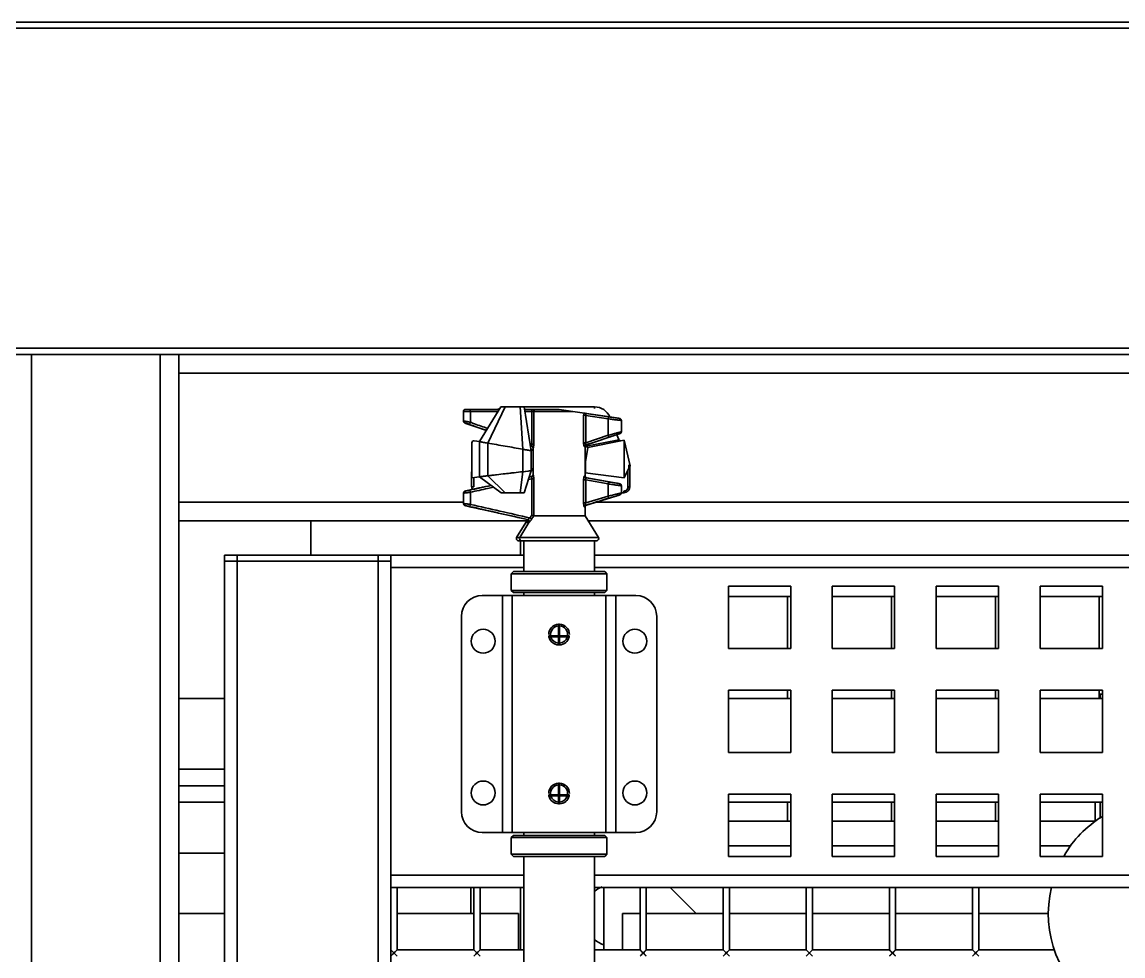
# Model space of a CAD drawing. Header units: millimetres. Extents: x 32496 to 166256, y 3504 to 23939.
# Drawn here: x 147394 to 147924, y 14465 to 14914 of the extents above; entities that cross this region are included whole.
import ezdxf

# ---------------------------------------------------------------- set-up
doc = ezdxf.new("R2010")
doc.units = ezdxf.units.MM
doc.layers.get('0').update_dxf_attribs({"lineweight": 35})

# ---------------------------------------------------------------- blocks, each defined once
blk = doc.blocks.new('8-1250')
at = {"linetype": 'Continuous'}
for p, q in [((4052.87, -31995.29), (-7907.13, -31995.29)), ((4052.87, -31992.29), (-7783.13, -31992.29)), ((4052.87, -32149.29), (-7907.13, -32149.29)), ((4052.87, -32152.29), (-7907.13, -32152.29)), ((-1197.63, -32152.29), (-1197.63, -34671.29)), ((-1135.63, -32152.29), (-1135.63, -34671.29)), ((-1126.63, -32232.29), (-1126.63, -32152.29)), ((-204.13, -32161.29), (-1126.63, -32161.29)), ((-989.63, -32184.28), (-989.63, -32179.69)), ((-989.63, -32179.69), (-972.93, -32179.69)), ((-988.63, -32178.69), (-972.31, -32178.69)), ((-986.33, -32179.69), (-986.33, -32184.9)), ((-981.93, -32194.22), (-971.58, -32177.52)), ((-977.96, -32194.92), (-969.56, -32177.49)), ((-971.58, -32177.52), (-971.56, -32177.49)), ((-971.56, -32177.49), (-960.37, -32177.49)), ((-961.06, -32197.88), (-962.37, -32177.49)), ((-926.53, -32177.49), (-960.37, -32177.49)), ((-957.06, -32198.58), (-960.37, -32177.49)), ((-957.06, -32198.58), (-960.37, -32177.49)), ((-960.18, -32178.69), (-943.7, -32178.69)), ((-960.03, -32179.69), (-936.94, -32179.69)), ((-956.8, -32179.69), (-956.8, -32195.38)), ((-955.81, -32195.38), (-955.81, -32179.69)), ((-943.55, -32178.7), (-914.86, -32182.99)), ((-931.81, -32181.42), (-931.81, -32194.77)), ((-931.13, -32180.56), (-931.39, -32180.56)), ((-930.81, -32194.77), (-930.81, -32181.66)), ((-919.96, -32183.27), (-930.81, -32181.66)), ((-930.61, -32180.67), (-919.76, -32182.28)), ((-926.53, -32177.49), (-926.53, -32178.22)), ((-988.43, -32185.44), (-988.41, -32185.45)), ((-988.41, -32185.45), (-983.66, -32187.15)), ((-983.66, -32187.15), (-978.63, -32188.89)), ((-919.96, -32183.27), (-919.96, -32191.16)), ((-919.63, -32183.31), (-919.96, -32183.27)), ((-913.63, -32189.43), (-913.63, -32184.04)), ((-930.81, -32194.77), (-919.96, -32191.16)), ((-914.73, -32190.54), (-930.45, -32195.8)), ((-919.96, -32191.16), (-919.63, -32191.06)), ((-915.76, -32190.89), (-914.83, -32193.24)), ((-914.72, -32190.54), (-914.73, -32190.54)), ((-985.63, -32211.58), (-985.63, -32194.77)), ((-984.46, -32193.78), (-981.93, -32194.22)), ((-981.93, -32194.22), (-981.93, -32211.14)), ((-977.96, -32210.67), (-977.96, -32194.92)), ((-961.06, -32197.88), (-961.06, -32208.67)), ((-957.61, -32195.1), (-956.8, -32195.38)), ((-956.76, -32196.46), (-957.43, -32196.22)), ((-957.43, -32196.24), (-956.8, -32196.46)), ((-957.18, -32197.82), (-956.13, -32198)), ((-955.81, -32195.38), (-956.8, -32195.38)), ((-956.76, -32196.46), (-956.8, -32196.46)), ((-956.13, -32197.4), (-956.13, -32210.08)), ((-956.13, -32197.4), (-956.09, -32197.4)), ((-930.81, -32194.77), (-931.81, -32194.77)), ((-931.34, -32196.75), (-931.13, -32196.75)), ((-931.13, -32196.75), (-931.13, -32210.69)), ((-929.77, -32197.03), (-930.95, -32203.96)), ((-930.45, -32195.8), (-930.67, -32195.8)), ((-930.64, -32196.45), (-915.69, -32193.49)), ((-912.34, -32193.58), (-929.79, -32197.03)), ((-912.34, -32211.58), (-912.34, -32193.58)), ((-912.34, -32193.58), (-909.43, -32205.88)), ((-957.06, -32208.2), (-957.06, -32198.58)), ((-957.03, -32198.59), (-957.06, -32198.58)), ((-985.63, -32208.63), (-985.71, -32208.86)), ((-985.71, -32215.79), (-985.71, -32208.86)), ((-962.37, -32218.79), (-961.06, -32208.67)), ((-961.06, -32208.67), (-957.06, -32208.2)), ((-960.37, -32218.79), (-957.06, -32208.2)), ((-960.37, -32218.79), (-957.06, -32208.2)), ((-957.19, -32208.22), (-957.01, -32208.19)), ((-957.01, -32208.19), (-956.13, -32208.09)), ((-930.95, -32203.95), (-930.97, -32209.2)), ((-910.03, -32207.06), (-912.34, -32211.58)), ((-910.51, -32207.99), (-910.51, -32216.01)), ((-909.99, -32205.36), (-910.03, -32207.06)), ((-910.03, -32207.06), (-909.75, -32206.5)), ((-909.58, -32206.38), (-909.99, -32205.36)), ((-909.75, -32206.5), (-909.43, -32205.88)), ((-909.51, -32206.75), (-909.51, -32215.79)), ((-981.93, -32211.14), (-985.63, -32211.58)), ((-984.71, -32216), (-984.71, -32211.47)), ((-971.56, -32218.79), (-981.93, -32211.14)), ((-969.56, -32218.79), (-977.96, -32210.67)), ((-956.8, -32212.07), (-958.38, -32212.41)), ((-958.03, -32211.3), (-956.92, -32211.06)), ((-958.03, -32211.31), (-956.88, -32211.06)), ((-956.92, -32211.06), (-956.88, -32211.06)), ((-956.8, -32212.07), (-956.8, -32229.61)), ((-956.8, -32212.07), (-955.81, -32212.07)), ((-956.09, -32210.08), (-956.13, -32210.08)), ((-955.81, -32229.89), (-955.81, -32212.07)), ((-931.81, -32212.65), (-931.81, -32223.74)), ((-931.81, -32212.65), (-930.81, -32212.65)), ((-931.13, -32210.69), (-931.34, -32210.69)), ((-931.13, -32209.18), (-912.34, -32211.58)), ((-930.81, -32223.74), (-930.81, -32212.65)), ((-919.96, -32214.57), (-930.81, -32212.65)), ((-930.53, -32211.67), (-930.3, -32211.67)), ((-930.53, -32211.67), (-919.73, -32213.59)), ((-914.87, -32214.42), (-930.3, -32211.67)), ((-914.87, -32214.42), (-914.84, -32214.42)), ((-989.63, -32224.02), (-989.63, -32218.98)), ((-988.31, -32217.87), (-988.41, -32217.89)), ((-985.8, -32217.3), (-988.31, -32217.87)), ((-988.29, -32217.87), (-988.31, -32217.87)), ((-983.54, -32216.81), (-988.29, -32217.87)), ((-986.33, -32218.6), (-986.33, -32224.41)), ((-983.54, -32216.81), (-985.8, -32217.3)), ((-983.54, -32216.81), (-976.35, -32215.26)), ((-971.56, -32218.79), (-960.37, -32218.79)), ((-919.96, -32214.57), (-919.96, -32220.44)), ((-919.63, -32214.62), (-919.96, -32214.57)), ((-913.63, -32215.49), (-913.63, -32215.49)), ((-913.63, -32218.87), (-913.63, -32215.49)), ((-913.63, -32218.79), (-912.4, -32218.79)), ((-989.63, -32223.29), (-1126.63, -32223.29)), ((-930.81, -32223.74), (-931.81, -32223.74)), ((-930.81, -32223.74), (-919.96, -32220.44)), ((-930.42, -32224.75), (-930.65, -32224.75)), ((-914.75, -32219.98), (-930.42, -32224.75)), ((-204.13, -32223.29), (-925.63, -32223.29)), ((-919.96, -32220.44), (-919.63, -32220.36)), ((-914.75, -32219.98), (-914.75, -32219.98)), ((-988.31, -32225.13), (-988.3, -32225.14)), ((-988.31, -32225.13), (-985.92, -32225.69)), ((-988.3, -32225.14), (-983.55, -32226.22)), ((-985.92, -32225.69), (-983.54, -32226.22)), ((-983.55, -32226.22), (-958.78, -32231.69)), ((-931.13, -32229.89), (-955.81, -32229.89)), ((-931.34, -32225.7), (-931.13, -32225.7)), ((-931.13, -32225.7), (-931.13, -32229.89)), ((-924.71, -32240.37), (-931.13, -32229.89)), ((-1126.63, -32232.29), (-1126.63, -34591.29)), ((-958.08, -32232.29), (-1126.63, -32232.29)), ((-1063.13, -32232.29), (-1063.13, -32248.79)), ((-959.65, -32233.19), (-964.05, -32240.37)), ((-962.55, -32240.37), (-958.15, -32233.19)), ((-958.15, -32233.19), (-959.65, -32233.19)), ((-958.75, -32231.69), (-958.78, -32231.69)), ((-958.15, -32233.19), (-958.11, -32233.19)), ((-204.13, -32232.29), (-929.66, -32232.29)), ((-964.05, -32240.37), (-962.55, -32240.37)), ((-924.71, -32240.37), (-962.55, -32240.37)), ((-961.69, -32241.89), (-963.19, -32241.89)), ((-962.13, -32241.89), (-962.13, -32248.79)), ((-925.56, -32241.89), (-961.69, -32241.89)), ((-960.63, -32241.89), (-960.63, -32256.79)), ((-926.63, -32241.89), (-926.63, -32256.79)), ((-1104.63, -32248.79), (-1104.63, -32251.79)), ((-1104.63, -32248.79), (-1024.63, -32248.79)), ((-1098.63, -32251.79), (-1098.63, -32248.79)), ((-1030.63, -32248.79), (-1030.63, -32251.79)), ((-1024.63, -32408.79), (-1024.63, -32248.79)), ((-960.63, -32248.79), (-1024.63, -32248.79)), ((-300.63, -32248.79), (-926.63, -32248.79)), ((-1104.63, -32251.79), (-1104.63, -34571.79)), ((-1104.63, -32251.79), (-1024.63, -32251.79)), ((-1104.63, -32251.79), (-1024.63, -32251.79)), ((-1098.63, -34571.79), (-1098.63, -32251.79)), ((-1030.63, -32251.79), (-1030.63, -34571.79)), ((-1024.63, -32254.79), (-960.63, -32254.79)), ((-966.63, -32257.79), (-965.63, -32256.79)), ((-965.63, -32256.79), (-921.63, -32256.79)), ((-926.63, -32254.79), (-300.63, -32254.79)), ((-920.63, -32257.79), (-921.63, -32256.79)), ((-966.63, -32265.79), (-966.63, -32257.79)), ((-966.63, -32257.79), (-920.63, -32257.79)), ((-920.63, -32265.79), (-920.63, -32257.79)), ((-920.63, -32265.79), (-966.63, -32265.79)), ((-966.63, -32265.79), (-965.63, -32266.79)), ((-921.63, -32266.79), (-965.63, -32266.79)), ((-960.63, -32266.79), (-960.63, -32268.29)), ((-926.63, -32266.79), (-926.63, -32268.29)), ((-920.63, -32265.79), (-921.63, -32266.79)), ((-862.13, -32293.79), (-862.13, -32263.79)), ((-862.13, -32263.79), (-832.13, -32263.79)), ((-832.13, -32263.79), (-832.13, -32293.79)), ((-812.13, -32293.79), (-812.13, -32263.79)), ((-812.13, -32263.79), (-782.13, -32263.79)), ((-782.13, -32263.79), (-782.13, -32293.79)), ((-762.13, -32293.79), (-762.13, -32263.79)), ((-762.13, -32263.79), (-732.13, -32263.79)), ((-732.13, -32263.79), (-732.13, -32293.79)), ((-712.13, -32293.79), (-712.13, -32263.79)), ((-712.13, -32263.79), (-682.13, -32263.79)), ((-682.13, -32263.79), (-682.13, -32293.79)), ((-980.63, -32268.29), (-906.63, -32268.29)), ((-970.93, -32268.29), (-970.93, -32382.29)), ((-966.13, -32268.29), (-966.13, -32382.29)), ((-921.13, -32382.29), (-921.13, -32268.29)), ((-916.33, -32382.29), (-916.33, -32268.29)), ((-832.13, -32268.79), (-862.13, -32268.79)), ((-833.63, -32268.79), (-833.63, -32293.79)), ((-782.13, -32268.79), (-812.13, -32268.79)), ((-783.63, -32268.79), (-783.63, -32293.79)), ((-732.13, -32268.79), (-762.13, -32268.79)), ((-733.63, -32268.79), (-733.63, -32293.79)), ((-682.13, -32268.79), (-712.13, -32268.79)), ((-683.63, -32268.79), (-683.63, -32293.79)), ((-990.63, -32278.29), (-990.63, -32372.29)), ((-943.88, -32287.71), (-943.88, -32282.05)), ((-943.63, -32292.04), (-943.63, -32282.04)), ((-943.63, -32292.04), (-943.63, -32282.04)), ((-943.38, -32282.05), (-943.38, -32287.71)), ((-896.63, -32278.29), (-896.63, -32372.29)), ((-948.54, -32287.96), (-948.54, -32287.71)), ((-948.54, -32287.71), (-943.88, -32287.71)), ((-948.49, -32288.21), (-943.88, -32288.21)), ((-943.88, -32292.03), (-943.88, -32288.21)), ((-943.38, -32287.71), (-938.71, -32287.71)), ((-943.38, -32288.21), (-943.38, -32292.03)), ((-943.38, -32288.21), (-938.77, -32288.21)), ((-938.71, -32287.71), (-938.71, -32287.96)), ((-832.13, -32293.79), (-862.13, -32293.79)), ((-782.13, -32293.79), (-812.13, -32293.79)), ((-732.13, -32293.79), (-762.13, -32293.79)), ((-682.13, -32293.79), (-712.13, -32293.79)), ((-862.13, -32343.79), (-862.13, -32313.79)), ((-862.13, -32313.79), (-832.13, -32313.79)), ((-833.63, -32313.79), (-833.63, -32317.79)), ((-832.13, -32313.79), (-832.13, -32343.79)), ((-812.13, -32343.79), (-812.13, -32313.79)), ((-812.13, -32313.79), (-782.13, -32313.79)), ((-783.63, -32313.79), (-783.63, -32317.79)), ((-782.13, -32313.79), (-782.13, -32343.79)), ((-762.13, -32343.79), (-762.13, -32313.79)), ((-762.13, -32313.79), (-732.13, -32313.79)), ((-733.63, -32313.79), (-733.63, -32317.79)), ((-732.13, -32313.79), (-732.13, -32343.79)), ((-712.13, -32343.79), (-712.13, -32313.79)), ((-712.13, -32313.79), (-682.13, -32313.79)), ((-683.63, -32313.79), (-683.63, -32317.79)), ((-682.13, -32313.79), (-682.13, -32343.79)), ((-1126.63, -32317.79), (-1104.63, -32317.79)), ((-862.13, -32317.79), (-832.13, -32317.79)), ((-812.13, -32317.79), (-782.13, -32317.79)), ((-762.13, -32317.79), (-732.13, -32317.79)), ((-712.13, -32317.79), (-682.13, -32317.79)), ((-683.13, -32315.79), (-683.13, -32317.79)), ((-683.13, -32315.79), (-682.13, -32315.79)), ((-832.13, -32343.79), (-862.13, -32343.79)), ((-782.13, -32343.79), (-812.13, -32343.79)), ((-732.13, -32343.79), (-762.13, -32343.79)), ((-682.13, -32343.79), (-712.13, -32343.79)), ((-1126.63, -32351.79), (-1104.63, -32351.79)), ((-1126.63, -32359.79), (-1104.63, -32359.79)), ((-943.88, -32364.21), (-943.88, -32358.55)), ((-943.63, -32368.54), (-943.63, -32358.54)), ((-943.63, -32368.54), (-943.63, -32358.54)), ((-943.38, -32358.55), (-943.38, -32364.21)), ((-1126.63, -32367.79), (-1104.63, -32367.79)), ((-948.54, -32364.46), (-948.54, -32364.21)), ((-948.54, -32364.21), (-943.88, -32364.21)), ((-948.49, -32364.71), (-943.88, -32364.71)), ((-943.88, -32368.53), (-943.88, -32364.71)), ((-943.38, -32364.21), (-938.71, -32364.21)), ((-943.38, -32364.71), (-943.38, -32368.53)), ((-943.38, -32364.71), (-938.77, -32364.71)), ((-938.71, -32364.21), (-938.71, -32364.46)), ((-862.13, -32393.79), (-862.13, -32363.79)), ((-862.13, -32363.79), (-832.13, -32363.79)), ((-862.13, -32367.79), (-832.13, -32367.79)), ((-833.63, -32367.79), (-833.63, -32376.79)), ((-832.13, -32363.79), (-832.13, -32393.79)), ((-812.13, -32393.79), (-812.13, -32363.79)), ((-812.13, -32363.79), (-782.13, -32363.79)), ((-812.13, -32367.79), (-782.13, -32367.79)), ((-783.63, -32367.79), (-783.63, -32376.79)), ((-782.13, -32363.79), (-782.13, -32393.79)), ((-762.13, -32393.79), (-762.13, -32363.79)), ((-762.13, -32363.79), (-732.13, -32363.79)), ((-762.13, -32367.79), (-732.13, -32367.79)), ((-733.63, -32367.79), (-733.63, -32376.79)), ((-732.13, -32363.79), (-732.13, -32393.79)), ((-712.13, -32393.79), (-712.13, -32363.79)), ((-712.13, -32363.79), (-682.13, -32363.79)), ((-712.13, -32367.79), (-682.13, -32367.79)), ((-685.63, -32367.79), (-685.63, -32376.96)), ((-683.13, -32375.61), (-683.13, -32367.79)), ((-682.13, -32363.79), (-682.13, -32393.79)), ((-862.13, -32376.79), (-832.13, -32376.79)), ((-812.13, -32376.79), (-782.13, -32376.79)), ((-762.13, -32376.79), (-732.13, -32376.79)), ((-712.13, -32376.79), (-685.44, -32376.79)), ((-906.63, -32382.29), (-980.63, -32382.29)), ((-966.63, -32384.79), (-965.63, -32383.79)), ((-965.63, -32383.79), (-921.63, -32383.79)), ((-960.63, -32382.29), (-960.63, -32383.79)), ((-926.63, -32382.29), (-926.63, -32383.79)), ((-920.63, -32384.79), (-921.63, -32383.79)), ((-966.63, -32392.79), (-966.63, -32384.79)), ((-966.63, -32384.79), (-920.63, -32384.79)), ((-920.63, -32392.79), (-920.63, -32384.79)), ((-862.13, -32388.79), (-832.13, -32388.79)), ((-812.13, -32388.79), (-782.13, -32388.79)), ((-762.13, -32388.79), (-732.13, -32388.79)), ((-712.13, -32388.79), (-697.49, -32388.79)), ((-1126.63, -32392.29), (-1104.63, -32392.29)), ((-920.63, -32392.79), (-966.63, -32392.79)), ((-966.63, -32392.79), (-965.63, -32393.79)), ((-921.63, -32393.79), (-965.63, -32393.79)), ((-960.63, -32393.79), (-960.63, -33324.79)), ((-926.63, -32393.79), (-926.63, -33324.79)), ((-920.63, -32392.79), (-921.63, -32393.79)), ((-832.13, -32393.79), (-862.13, -32393.79)), ((-782.13, -32393.79), (-812.13, -32393.79)), ((-732.13, -32393.79), (-762.13, -32393.79)), ((-682.13, -32393.79), (-712.13, -32393.79)), ((-960.63, -32402.79), (-1024.63, -32402.79)), ((-300.63, -32402.79), (-926.63, -32402.79)), ((-1024.63, -33311.79), (-1024.63, -32408.79)), ((-1024.63, -32408.79), (-960.63, -32408.79)), ((-1021.63, -32408.79), (-1021.63, -32438.79)), ((-986.13, -32408.79), (-986.13, -32421.29)), ((-984.63, -32408.79), (-984.63, -32438.79)), ((-981.63, -32408.79), (-981.63, -32438.79)), ((-962.13, -32408.79), (-962.13, -32438.79)), ((-926.63, -32408.79), (-300.63, -32408.79)), ((-922.13, -32408.79), (-922.13, -32438.79)), ((-904.63, -32408.79), (-904.63, -32438.79)), ((-901.63, -32408.79), (-901.63, -32438.79)), ((-890.15, -32408.76), (-877.63, -32421.29)), ((-864.63, -32408.79), (-864.63, -32438.79)), ((-861.63, -32408.79), (-861.63, -32438.79)), ((-824.63, -32408.79), (-824.63, -32438.79)), ((-821.63, -32408.79), (-821.63, -32438.79)), ((-784.63, -32408.79), (-784.63, -32438.79)), ((-781.63, -32408.79), (-781.63, -32438.79)), ((-744.63, -32408.79), (-744.63, -32438.79)), ((-741.63, -32408.79), (-741.63, -32438.79)), ((-1104.63, -32421.29), (-1126.63, -32421.29)), ((-984.63, -32421.29), (-1021.63, -32421.29)), ((-963.13, -32421.29), (-981.63, -32421.29)), ((-963.13, -32438.79), (-963.13, -32421.29)), ((-913.13, -32421.29), (-913.13, -32438.79)), ((-904.63, -32421.29), (-913.13, -32421.29)), ((-864.63, -32421.29), (-901.63, -32421.29)), ((-824.63, -32421.29), (-861.63, -32421.29)), ((-784.63, -32421.29), (-821.63, -32421.29)), ((-744.63, -32421.29), (-781.63, -32421.29)), ((-708.13, -32421.29), (-741.63, -32421.29)), ((-1024.63, -32441.79), (-1021.63, -32438.79)), ((-1024.63, -32438.79), (-1023.13, -32440.29)), ((-1021.63, -32441.79), (-1023.13, -32440.29)), ((-1021.63, -32438.79), (-984.63, -32438.79)), ((-984.63, -32441.79), (-981.63, -32438.79)), ((-984.63, -32438.79), (-983.13, -32440.29)), ((-981.63, -32441.79), (-983.13, -32440.29)), ((-981.63, -32438.79), (-960.63, -32438.79)), ((-926.63, -32438.79), (-904.63, -32438.79)), ((-904.63, -32441.79), (-901.63, -32438.79)), ((-904.63, -32438.79), (-903.13, -32440.29)), ((-901.63, -32441.79), (-903.13, -32440.29)), ((-901.63, -32438.79), (-864.63, -32438.79)), ((-864.63, -32441.79), (-861.63, -32438.79)), ((-864.63, -32438.79), (-861.63, -32441.79)), ((-861.63, -32438.79), (-824.63, -32438.79)), ((-824.63, -32441.79), (-821.63, -32438.79)), ((-824.63, -32438.79), (-821.63, -32441.79)), ((-821.63, -32438.79), (-784.63, -32438.79)), ((-784.63, -32441.79), (-781.63, -32438.79)), ((-784.63, -32438.79), (-781.63, -32441.79)), ((-781.63, -32438.79), (-744.63, -32438.79)), ((-744.63, -32441.79), (-741.63, -32438.79)), ((-744.63, -32438.79), (-741.63, -32441.79)), ((-741.63, -32438.79), (-705.22, -32438.79))]:
    blk.add_line(p, q, dxfattribs=at)
for points in [[(-989.63, -32184.28), (-989.62, -32184.36), (-989.58, -32184.6), (-989.48, -32184.81), (-989.33, -32184.99), (-989.18, -32185.12), (-989.06, -32185.19), (-988.96, -32185.24), (-988.85, -32185.28), (-988.71, -32185.34), (-988.53, -32185.41), (-988.43, -32185.44)], [(-988.43, -32185.44), (-985.69, -32186.43), (-983.66, -32187.15)], [(-913.63, -32184.04), (-913.63, -32183.99), (-913.67, -32183.76), (-913.75, -32183.56), (-913.88, -32183.38), (-914.03, -32183.24), (-914.18, -32183.15), (-914.31, -32183.1), (-914.39, -32183.07), (-914.45, -32183.06), (-914.49, -32183.05), (-914.54, -32183.04), (-914.6, -32183.03), (-914.66, -32183.02), (-914.73, -32183.01), (-914.81, -32183), (-914.86, -32182.99)], [(-914.72, -32190.54), (-914.65, -32190.52), (-914.54, -32190.48), (-914.44, -32190.44), (-914.35, -32190.41), (-914.28, -32190.38), (-914.19, -32190.33), (-914.07, -32190.26), (-913.9, -32190.12), (-913.74, -32189.88), (-913.64, -32189.58), (-913.63, -32189.43)], [(-961.06, -32208.67), (-960.01, -32208.55), (-959.05, -32208.43)], [(-958.21, -32208.34), (-957.59, -32208.26), (-957.19, -32208.22)], [(-913.63, -32215.49), (-913.63, -32215.41), (-913.68, -32215.16), (-913.79, -32214.94), (-913.94, -32214.76), (-914.1, -32214.64), (-914.25, -32214.56), (-914.35, -32214.52), (-914.42, -32214.5), (-914.47, -32214.49), (-914.53, -32214.48), (-914.59, -32214.47), (-914.66, -32214.45), (-914.75, -32214.44), (-914.84, -32214.42)], [(-988.41, -32217.89), (-988.58, -32217.93), (-988.71, -32217.97), (-988.81, -32217.99), (-988.9, -32218.02), (-989, -32218.05), (-989.14, -32218.12), (-989.28, -32218.22), (-989.4, -32218.35), (-989.51, -32218.52), (-989.59, -32218.72), (-989.63, -32218.94), (-989.63, -32218.98)], [(-914.75, -32219.98), (-914.65, -32219.95), (-914.53, -32219.91), (-914.43, -32219.88), (-914.35, -32219.85), (-914.27, -32219.81), (-914.17, -32219.77), (-914.03, -32219.68), (-913.86, -32219.52), (-913.72, -32219.28), (-913.64, -32219), (-913.63, -32218.87)], [(-989.63, -32224.02), (-989.63, -32224.06), (-989.59, -32224.28), (-989.51, -32224.48), (-989.41, -32224.64), (-989.28, -32224.78), (-989.14, -32224.88), (-989.01, -32224.94), (-988.9, -32224.98), (-988.82, -32225.01), (-988.72, -32225.03), (-988.58, -32225.07), (-988.41, -32225.11), (-988.31, -32225.13)], [(-1024.51, -32438.9), (-1024.2, -32439.22), (-1023.71, -32439.71), (-1022.54, -32440.88)], [(-1023.13, -32440.29), (-1023.72, -32440.88), (-1024.19, -32441.35), (-1024.51, -32441.67)], [(-1023.13, -32440.29), (-1022.54, -32439.7), (-1022.07, -32439.23), (-1021.74, -32438.9)], [(-1021.74, -32441.67), (-1022.07, -32441.35), (-1022.54, -32440.88)], [(-984.51, -32438.9), (-984.2, -32439.22), (-983.71, -32439.71), (-982.54, -32440.88)], [(-983.13, -32440.29), (-983.72, -32440.88), (-984.19, -32441.35), (-984.51, -32441.67)], [(-983.13, -32440.29), (-982.54, -32439.7), (-982.07, -32439.23), (-981.74, -32438.9)], [(-981.74, -32441.67), (-982.07, -32441.35), (-982.54, -32440.88)], [(-904.51, -32438.9), (-904.2, -32439.22), (-903.71, -32439.71), (-902.54, -32440.88)], [(-903.13, -32440.29), (-903.72, -32440.88), (-904.19, -32441.35), (-904.51, -32441.67)], [(-903.13, -32440.29), (-902.54, -32439.7), (-902.07, -32439.23), (-901.74, -32438.9)], [(-901.74, -32441.67), (-902.07, -32441.35), (-902.54, -32440.88)], [(-864.63, -32438.79), (-864.2, -32439.22), (-863.71, -32439.71), (-862.54, -32440.88)], [(-863.13, -32440.29), (-863.72, -32440.88), (-864.19, -32441.35), (-864.51, -32441.67)], [(-863.13, -32440.29), (-862.54, -32439.7), (-862.07, -32439.23), (-861.74, -32438.9)], [(-861.74, -32441.67), (-862.07, -32441.35), (-862.54, -32440.88)], [(-824.63, -32438.79), (-824.2, -32439.22), (-823.71, -32439.71), (-822.54, -32440.88)], [(-823.13, -32440.29), (-823.72, -32440.88), (-824.19, -32441.35), (-824.51, -32441.67)], [(-823.13, -32440.29), (-822.54, -32439.7), (-822.07, -32439.23), (-821.74, -32438.9)], [(-821.74, -32441.67), (-822.07, -32441.35), (-822.54, -32440.88)], [(-784.63, -32438.79), (-784.2, -32439.22), (-783.71, -32439.71), (-782.54, -32440.88)], [(-783.13, -32440.29), (-783.72, -32440.88), (-784.19, -32441.35), (-784.51, -32441.67)], [(-783.13, -32440.29), (-782.54, -32439.7), (-782.07, -32439.23), (-781.74, -32438.9)], [(-781.74, -32441.67), (-782.07, -32441.35), (-782.54, -32440.88)], [(-744.63, -32438.79), (-744.2, -32439.22), (-743.71, -32439.71), (-742.54, -32440.88)], [(-743.13, -32440.29), (-743.72, -32440.88), (-744.19, -32441.35), (-744.51, -32441.67)], [(-743.13, -32440.29), (-742.54, -32439.7), (-742.07, -32439.23), (-741.74, -32438.9)], [(-741.74, -32441.67), (-742.07, -32441.35), (-742.54, -32440.88)]]:
    blk.add_lwpolyline(points, dxfattribs=at)
for centre in [(-980.13, -32290.29), (-907.13, -32290.29), (-980.13, -32363.29), (-907.13, -32363.29)]:
    blk.add_circle(centre, 5.75, dxfattribs=at)
for centre, radius, start, end in [((-988.63, -32179.69), 1, 90, 180), ((-968.81, -32185.49), 8, 113.171, 121.3873), ((-943.7, -32179.69), 1, 81.5, 90), ((-938.46, -32232.75), 52.67, 82.0055, 82.2853), ((-936.73, -32201.62), 20.83, 73.4636, 73.614), ((-926.53, -32185.49), 8, 23.2503, 89.9966), ((-2782.8, -26623.36), 5872.18, 288.385411, 288.49941), ((-984.63, -32194.77), 1, 80.0579, 180), ((-957.13, -32197.4), 1, 0, 70.8803), ((-930.13, -32196.75), 1, 108.5, 180), ((-913.9, -32192.87), 1, 201.7616, 273.7453), ((-910.51, -32206.75), 1, 359.9965, 21.7613), ((-957.13, -32210.08), 1, 282.1886, 0), ((-930.13, -32210.69), 1, 180, 259.9293), ((-982.71, -32215.79), 3, 179.9966, 208.2788), ((-912.51, -32215.79), 3, 272.1421, 359.9966), ((-930.13, -32225.7), 1, 106.9293, 180), ((-304.35, -32643.03), 772.4, 147.63992, 147.75397), ((-213.54, -32694.21), 875.53, 147.97208, 148.09093), ((-960.5, -32232.66), 1, 328.5125, 22.149), ((-959, -32232.66), 1, 328.5125, 77.5428), ((-963.19, -32240.89), 1, 148.5125, 270), ((-961.69, -32240.89), 1, 148.5125, 270), ((-925.56, -32240.89), 1, 270, 31.4875), ((-980.63, -32278.29), 10, 90, 180), ((-906.63, -32278.29), 10, 0, 90), ((-943.63, -32287.04), 5, 92.8665, 180), ((-943.63, -32287.04), 4.13, 93.467, 189.3474), ((-943.63, -32287.04), 5, 87.1502, 92.8403), ((-943.63, -32287.04), 4, 90, 93.5843), ((-943.63, -32287.04), 4, 86.4146, 90), ((-943.63, -32287.04), 5, 0, 87.134), ((-943.63, -32287.04), 4.13, 350.6526, 86.533), ((-943.63, -32287.04), 5, 187.0797, 190.6196), ((-943.63, -32287.04), 5, 190.5887, 193.5315), ((-943.63, -32287.04), 5, 193.5497, 267.1335), ((-943.63, -32287.04), 4.13, 196.4614, 266.533), ((-943.63, -32287.04), 4, 189.6635, 197.0293), ((-943.63, -32287.04), 5, 272.866, 346.4503), ((-943.63, -32287.04), 4.13, 273.467, 343.5386), ((-943.63, -32287.04), 4, 342.9707, 350.3365), ((-943.63, -32287.04), 5, 346.4631, 349.4064), ((-943.63, -32287.04), 5, 349.3803, 352.9202), ((-943.63, -32287.04), 4, 266.4151, 270), ((-943.63, -32287.04), 5, 267.1285, 272.8522), ((-943.63, -32287.04), 4, 270, 273.5833), ((-943.63, -32363.54), 5, 92.8665, 180), ((-943.63, -32363.54), 4.13, 93.467, 189.3474), ((-943.63, -32363.54), 5, 87.1502, 92.8403), ((-943.63, -32363.54), 4, 90, 93.5849), ((-943.63, -32363.54), 4, 86.4146, 90), ((-943.63, -32363.54), 5, 0, 87.134), ((-943.63, -32363.54), 4.13, 350.6526, 86.533), ((-943.63, -32363.54), 5, 187.0797, 190.6196), ((-943.63, -32363.54), 5, 190.5887, 193.5315), ((-943.63, -32363.54), 5, 193.5497, 267.1335), ((-943.63, -32363.54), 4.13, 196.4614, 266.533), ((-943.63, -32363.54), 4, 189.6635, 197.0293), ((-943.63, -32363.54), 4, 266.4151, 270), ((-943.63, -32363.54), 4, 270, 273.5833), ((-943.63, -32363.54), 5, 272.866, 346.4503), ((-943.63, -32363.54), 4.13, 273.467, 343.5386), ((-943.63, -32363.54), 4, 342.9707, 350.3365), ((-943.63, -32363.54), 5, 346.4631, 349.4065), ((-943.63, -32363.54), 5, 349.3803, 352.9202), ((-980.63, -32372.29), 10, 180, 270), ((-943.63, -32363.54), 5, 267.1285, 272.8522), ((-906.63, -32372.29), 10, 270, 0), ((-653.13, -32421.29), 55, 122.1238, 149.6176), ((-917.13, -32422.29), 15, 112.828, 129.567), ((-653.13, -32421.29), 55, 166.6691, 13.3257), ((-917.13, -32422.29), 15, 230.5146, 250.1122)]:
    blk.add_arc(centre, radius, start, end, dxfattribs=at)
for points, knots in [([(-986.65, -32178.69), (-986.6, -32178.69), (-986.52, -32178.75), (-986.46, -32178.86), (-986.41, -32178.99), (-986.38, -32179.14), (-986.34, -32179.37), (-986.33, -32179.56), (-986.33, -32179.69)], [0, 0, 0, 0, 0.13115, 0.228996, 0.350259, 0.492509, 0.651759, 1, 1, 1, 1]), ([(-956.8, -32179.69), (-956.8, -32179.62), (-956.8, -32179.5), (-956.8, -32179.31), (-956.8, -32179.14), (-956.8, -32178.99), (-956.8, -32178.88), (-956.8, -32178.81), (-956.8, -32178.77), (-956.8, -32178.74), (-956.8, -32178.71), (-956.81, -32178.7), (-956.81, -32178.69), (-956.81, -32178.69)], [0, 0, 0, 0, 0.194896, 0.38267, 0.555501, 0.706973, 0.831354, 0.881788, 0.923755, 0.956829, 0.980664, 0.99509, 1, 1, 1, 1]), ([(-955.81, -32179.69), (-955.81, -32179.56), (-955.76, -32179.3), (-955.55, -32178.97), (-955.22, -32178.74), (-954.97, -32178.69), (-954.84, -32178.69)], [0, 0, 0, 0, 0.252956, 0.504145, 0.752908, 1, 1, 1, 1]), ([(-931.81, -32181.42), (-931.77, -32181.31), (-931.71, -32181.11), (-931.61, -32180.84), (-931.52, -32180.67), (-931.45, -32180.58), (-931.41, -32180.56), (-931.39, -32180.56)], [0, 0, 0, 0, 0.344356, 0.64446, 0.869976, 0.946391, 1, 1, 1, 1]), ([(-930.86, -32181.64), (-930.96, -32181.61), (-931.15, -32181.56), (-931.42, -32181.49), (-931.63, -32181.44), (-931.76, -32181.42), (-931.81, -32181.42)], [0, 0, 0, 0, 0.320076, 0.612132, 0.847335, 1, 1, 1, 1]), ([(-931.13, -32180.59), (-931.09, -32180.6), (-930.91, -32180.62), (-930.74, -32180.65), (-930.61, -32180.67)], [0, 0, 0, 0, 0.247376, 1, 1, 1, 1]), ([(-930.61, -32180.67), (-930.61, -32180.67), (-930.61, -32180.68), (-930.62, -32180.7), (-930.64, -32180.76), (-930.66, -32180.85), (-930.69, -32180.97), (-930.72, -32181.13), (-930.76, -32181.36), (-930.79, -32181.54), (-930.81, -32181.66)], [0, 0, 0, 0, 0.007915, 0.023378, 0.080847, 0.1756, 0.305452, 0.463538, 0.639556, 1, 1, 1, 1]), ([(-919.96, -32183.27), (-919.94, -32183.15), (-919.91, -32182.97), (-919.87, -32182.74), (-919.84, -32182.59), (-919.81, -32182.46), (-919.79, -32182.38), (-919.78, -32182.33), (-919.77, -32182.31), (-919.76, -32182.29), (-919.76, -32182.29), (-919.76, -32182.28)], [0, 0, 0, 0, 0.362012, 0.538694, 0.697252, 0.826771, 0.921275, 0.954138, 0.977679, 0.99258, 1, 1, 1, 1]), ([(-919.76, -32182.28), (-919.48, -32182.33), (-918.43, -32182.48), (-917.38, -32182.63), (-916.61, -32182.74)], [0, 0, 0, 0, 0.265698, 1, 1, 1, 1]), ([(-989.63, -32184.28), (-989.63, -32184.28), (-989.62, -32184.28), (-989.61, -32184.28), (-989.6, -32184.28), (-989.56, -32184.28), (-989.51, -32184.29), (-989.42, -32184.3), (-989.31, -32184.32), (-989.18, -32184.34), (-989.03, -32184.37), (-988.8, -32184.41), (-988.47, -32184.47), (-988.05, -32184.55), (-987.59, -32184.64), (-987.28, -32184.7), (-987.12, -32184.74)], [0, 0, 0, 0, 0.00151, 0.005277, 0.011483, 0.020137, 0.044778, 0.079162, 0.122753, 0.174608, 0.234375, 0.30172, 0.454443, 0.626065, 0.810141, 1, 1, 1, 1]), ([(-988.64, -32185.3), (-988.68, -32185.29), (-988.74, -32185.27), (-988.82, -32185.25), (-988.86, -32185.24), (-988.9, -32185.23), (-988.92, -32185.23), (-988.94, -32185.22), (-988.95, -32185.22), (-988.95, -32185.23), (-988.95, -32185.23), (-988.94, -32185.24), (-988.92, -32185.25), (-988.9, -32185.26), (-988.86, -32185.28), (-988.8, -32185.3), (-988.75, -32185.32), (-988.71, -32185.34)], [0, 0, 0, 0, 0.221706, 0.313089, 0.39015, 0.451891, 0.498134, 0.528944, 0.544675, 0.548206, 0.552656, 0.571819, 0.606346, 0.656165, 0.720899, 0.800101, 1, 1, 1, 1]), ([(-988.71, -32185.34), (-988.69, -32185.34), (-988.59, -32185.38), (-988.49, -32185.42), (-988.41, -32185.45)], [0, 0, 0, 0, 0.219273, 1, 1, 1, 1]), ([(-988.31, -32185.4), (-988.34, -32185.39), (-988.45, -32185.35), (-988.56, -32185.32), (-988.64, -32185.3)], [0, 0, 0, 0, 0.275315, 1, 1, 1, 1]), ([(-986.97, -32185.85), (-987.08, -32185.81), (-987.53, -32185.65), (-987.98, -32185.5), (-988.31, -32185.4)], [0, 0, 0, 0, 0.255909, 1, 1, 1, 1]), ([(-987.12, -32184.74), (-987.06, -32184.75), (-986.79, -32184.8), (-986.52, -32184.86), (-986.33, -32184.9)], [0, 0, 0, 0, 0.253076, 1, 1, 1, 1]), ([(-986.97, -32185.85), (-986.92, -32185.86), (-986.83, -32185.81), (-986.73, -32185.71), (-986.6, -32185.53), (-986.46, -32185.26), (-986.37, -32185.03), (-986.33, -32184.9)], [0, 0, 0, 0, 0.124256, 0.226601, 0.357035, 0.674449, 1, 1, 1, 1]), ([(-983.63, -32187.05), (-983.9, -32186.95), (-985.02, -32186.55), (-986.14, -32186.15), (-986.97, -32185.85)], [0, 0, 0, 0, 0.25048, 1, 1, 1, 1]), ([(-986.33, -32184.9), (-985.64, -32185.15), (-982.87, -32186.16), (-980.1, -32187.15), (-978.02, -32187.89)], [0, 0, 0, 0, 0.248821, 1, 1, 1, 1]), ([(-978.59, -32188.83), (-979.01, -32188.69), (-980.69, -32188.09), (-982.37, -32187.5), (-983.63, -32187.05)], [0, 0, 0, 0, 0.250704, 1, 1, 1, 1]), ([(-913.63, -32184.04), (-913.63, -32184.04), (-913.64, -32184.04), (-913.66, -32184.03), (-913.7, -32184.03), (-913.75, -32184.02), (-913.81, -32184.01), (-913.89, -32184), (-913.99, -32183.99), (-914.14, -32183.97), (-914.36, -32183.94), (-914.66, -32183.91), (-915.01, -32183.87), (-915.41, -32183.82), (-915.84, -32183.77), (-916.49, -32183.69), (-917.37, -32183.59), (-918.48, -32183.46), (-919.24, -32183.36), (-919.63, -32183.31)], [0, 0, 0, 0, 0.001374, 0.005129, 0.01127, 0.019772, 0.030608, 0.043762, 0.059231, 0.077015, 0.119451, 0.17016, 0.228538, 0.294792, 0.367685, 0.446108, 0.618842, 0.805094, 1, 1, 1, 1]), ([(-916.61, -32182.74), (-916.43, -32182.76), (-915.86, -32182.84), (-915.29, -32182.92), (-914.9, -32182.98)], [0, 0, 0, 0, 0.309339, 1, 1, 1, 1]), ([(-919.59, -32192.1), (-919.59, -32192.1), (-919.6, -32192.1), (-919.61, -32192.07), (-919.64, -32192.02), (-919.68, -32191.93), (-919.73, -32191.81), (-919.78, -32191.66), (-919.86, -32191.44), (-919.92, -32191.27), (-919.96, -32191.16)], [0, 0, 0, 0, 0.008674, 0.025015, 0.083872, 0.179875, 0.309757, 0.467536, 0.642566, 1, 1, 1, 1]), ([(-919.63, -32191.06), (-919.25, -32190.96), (-918.5, -32190.75), (-917.41, -32190.46), (-916.54, -32190.23), (-915.89, -32190.06), (-915.45, -32189.95), (-915.05, -32189.84), (-914.69, -32189.75), (-914.38, -32189.66), (-914.12, -32189.59), (-913.94, -32189.54), (-913.82, -32189.5), (-913.75, -32189.48), (-913.7, -32189.46), (-913.66, -32189.45), (-913.64, -32189.44), (-913.63, -32189.43), (-913.63, -32189.43)], [0, 0, 0, 0, 0.189717, 0.374323, 0.545076, 0.6242, 0.697433, 0.76391, 0.823499, 0.875614, 0.919104, 0.953512, 0.967323, 0.978754, 0.987739, 0.994241, 0.998283, 1, 1, 1, 1]), ([(-914.73, -32190.54), (-915, -32190.63), (-915.67, -32190.84), (-917.29, -32191.35), (-918.64, -32191.78), (-919.59, -32192.1)], [0, 0, 0, 0, 0.170254, 0.409898, 1, 1, 1, 1]), ([(-981.93, -32194.22), (-981.88, -32194.23), (-981.74, -32194.27), (-981.38, -32194.33), (-980.79, -32194.42), (-979.97, -32194.58), (-979, -32194.76), (-978.31, -32194.86), (-977.96, -32194.92)], [0, 0, 0, 0, 0.038792, 0.109335, 0.268557, 0.481271, 0.731126, 1, 1, 1, 1]), ([(-961.06, -32197.88), (-960.8, -32197.93), (-960.3, -32198.03), (-959.56, -32198.15), (-958.97, -32198.25), (-958.54, -32198.32), (-958.25, -32198.37), (-957.99, -32198.42), (-957.75, -32198.46), (-957.55, -32198.5), (-957.38, -32198.53), (-957.25, -32198.55), (-957.15, -32198.57), (-957.1, -32198.59), (-957.06, -32198.59), (-957.06, -32198.58)], [0, 0, 0, 0, 0.193536, 0.380079, 0.552394, 0.631226, 0.704115, 0.770293, 0.829126, 0.880022, 0.922459, 0.956039, 0.980383, 0.995048, 1, 1, 1, 1]), ([(-956.13, -32198.07), (-956.22, -32198.14), (-956.39, -32198.27), (-956.61, -32198.41), (-956.77, -32198.51), (-956.87, -32198.55), (-956.95, -32198.58), (-957.01, -32198.59), (-957.03, -32198.59)], [0, 0, 0, 0, 0.327749, 0.621487, 0.748461, 0.8568, 0.941905, 1, 1, 1, 1]), ([(-956.76, -32196.46), (-956.75, -32196.46), (-956.73, -32196.44), (-956.72, -32196.41), (-956.7, -32196.36), (-956.69, -32196.28), (-956.68, -32196.14), (-956.68, -32195.98), (-956.71, -32195.72), (-956.76, -32195.52), (-956.8, -32195.38)], [0, 0, 0, 0, 0.028735, 0.052757, 0.08463, 0.173207, 0.292407, 0.440343, 0.610621, 1, 1, 1, 1]), ([(-956.76, -32196.46), (-956.57, -32196.52), (-956.22, -32196.78), (-956.09, -32197.2), (-956.09, -32197.4)], [0, 0, 0, 0, 0.499583, 1, 1, 1, 1]), ([(-955.81, -32195.38), (-955.81, -32195.51), (-955.82, -32195.77), (-955.84, -32196.14), (-955.87, -32196.49), (-955.92, -32196.79), (-955.96, -32197.04), (-956, -32197.21), (-956.03, -32197.31), (-956.05, -32197.36), (-956.07, -32197.39), (-956.08, -32197.4), (-956.09, -32197.4)], [0, 0, 0, 0, 0.190242, 0.374349, 0.544627, 0.696114, 0.820768, 0.915003, 0.949089, 0.97443, 0.991087, 1, 1, 1, 1]), ([(-931.34, -32196.75), (-931.37, -32196.75), (-931.43, -32196.7), (-931.55, -32196.51), (-931.68, -32196.11), (-931.78, -32195.5), (-931.81, -32195.03), (-931.81, -32194.77)], [0, 0, 0, 0, 0.038519, 0.10352, 0.321793, 0.635971, 1, 1, 1, 1]), ([(-931.34, -32196.75), (-931.34, -32196.54), (-931.22, -32196.13), (-930.86, -32195.86), (-930.67, -32195.8)], [0, 0, 0, 0, 0.5024, 1, 1, 1, 1]), ([(-930.81, -32194.77), (-930.84, -32194.91), (-930.88, -32195.1), (-930.89, -32195.36), (-930.87, -32195.51), (-930.84, -32195.64), (-930.79, -32195.73), (-930.74, -32195.79), (-930.69, -32195.8), (-930.67, -32195.8)], [0, 0, 0, 0, 0.371976, 0.534153, 0.674757, 0.790876, 0.88061, 0.947228, 1, 1, 1, 1]), ([(-930.64, -32196.45), (-930.51, -32196.57), (-930.31, -32196.74), (-930.06, -32196.92), (-929.95, -32196.99), (-929.9, -32197.01)], [0, 0, 0, 0, 0.576097, 0.815247, 1, 1, 1, 1]), ([(-929.9, -32197.01), (-929.88, -32197.02), (-929.84, -32197.03), (-929.81, -32197.04), (-929.79, -32197.03)], [0, 0, 0, 0, 0.593292, 1, 1, 1, 1]), ([(-915.69, -32193.49), (-915.63, -32193.49), (-915.51, -32193.48), (-915.33, -32193.46), (-915.18, -32193.43), (-915.05, -32193.4), (-914.94, -32193.37), (-914.87, -32193.33), (-914.82, -32193.29), (-914.82, -32193.25), (-914.83, -32193.24)], [0, 0, 0, 0, 0.19864, 0.384304, 0.551165, 0.694352, 0.809905, 0.896105, 0.954966, 1, 1, 1, 1]), ([(-915.69, -32193.49), (-915.67, -32193.58), (-915.64, -32193.72), (-915.6, -32193.89), (-915.57, -32194), (-915.55, -32194.09), (-915.53, -32194.15), (-915.52, -32194.18), (-915.5, -32194.2), (-915.5, -32194.2)], [0, 0, 0, 0, 0.388174, 0.564307, 0.717276, 0.839742, 0.927936, 0.980148, 1, 1, 1, 1]), ([(-977.96, -32210.67), (-977.25, -32210.6), (-975.85, -32210.43), (-973.03, -32210.08), (-970.21, -32209.75), (-967.4, -32209.42), (-964.58, -32209.09), (-962.47, -32208.84), (-961.06, -32208.67)], [0, 0, 0, 0, 0.124999, 0.250002, 0.5, 0.625, 0.75, 1, 1, 1, 1]), ([(-956.13, -32207.35), (-956.25, -32207.35), (-956.47, -32207.33), (-956.73, -32207.29), (-956.9, -32207.23), (-957, -32207.18), (-957.06, -32207.12), (-957.06, -32207.08)], [0, 0, 0, 0, 0.359686, 0.664501, 0.78496, 0.880256, 1, 1, 1, 1]), ([(-957.06, -32208.05), (-957.06, -32208.02), (-956.99, -32207.97), (-956.9, -32207.93), (-956.78, -32207.9), (-956.65, -32207.88), (-956.42, -32207.85), (-956.25, -32207.84), (-956.13, -32207.84)], [0, 0, 0, 0, 0.107594, 0.201364, 0.322307, 0.467407, 0.632316, 1, 1, 1, 1]), ([(-930.95, -32207.1), (-930.96, -32207.13), (-931.02, -32207.19), (-931.08, -32207.22), (-931.12, -32207.23)], [0, 0, 0, 0, 0.395228, 1, 1, 1, 1]), ([(-931.12, -32207.93), (-931.09, -32207.94), (-931.02, -32207.97), (-930.97, -32208.01), (-930.96, -32208.03)], [0, 0, 0, 0, 0.617416, 1, 1, 1, 1]), ([(-931.11, -32204.08), (-931.07, -32204.07), (-931.01, -32204.04), (-930.96, -32203.99), (-930.95, -32203.96)], [0, 0, 0, 0, 0.609057, 1, 1, 1, 1]), ([(-909.51, -32207.49), (-909.51, -32207.5), (-909.53, -32207.51), (-909.57, -32207.51), (-909.64, -32207.52), (-909.73, -32207.52), (-909.84, -32207.53), (-910.03, -32207.53), (-910.17, -32207.53), (-910.27, -32207.54)], [0, 0, 0, 0, 0.022399, 0.076104, 0.163443, 0.28218, 0.429418, 0.601405, 1, 1, 1, 1]), ([(-981.93, -32211.14), (-981.49, -32211.09), (-980.85, -32211.01), (-980, -32210.91), (-979.36, -32210.84), (-978.67, -32210.75), (-978.2, -32210.7), (-977.96, -32210.67)], [0, 0, 0, 0, 0.332815, 0.479772, 0.643538, 0.818914, 1, 1, 1, 1]), ([(-956.09, -32210.08), (-956.09, -32210.19), (-956.13, -32210.42), (-956.3, -32210.72), (-956.56, -32210.95), (-956.77, -32211.04), (-956.88, -32211.06)], [0, 0, 0, 0, 0.242938, 0.500426, 0.757661, 1, 1, 1, 1]), ([(-956.8, -32212.07), (-956.77, -32211.94), (-956.74, -32211.7), (-956.75, -32211.38), (-956.8, -32211.18), (-956.84, -32211.08), (-956.87, -32211.06), (-956.88, -32211.06)], [0, 0, 0, 0, 0.381736, 0.697136, 0.908172, 0.96777, 1, 1, 1, 1]), ([(-956.09, -32210.08), (-956.09, -32210.08), (-956.07, -32210.1), (-956.06, -32210.12), (-956.04, -32210.17), (-956, -32210.27), (-955.96, -32210.43), (-955.92, -32210.68), (-955.88, -32210.97), (-955.83, -32211.44), (-955.81, -32211.81), (-955.81, -32212.07)], [0, 0, 0, 0, 0.008853, 0.025335, 0.050479, 0.084314, 0.176969, 0.301269, 0.45178, 0.622727, 1, 1, 1, 1]), ([(-931.81, -32212.65), (-931.81, -32212.4), (-931.78, -32211.93), (-931.67, -32211.32), (-931.54, -32210.92), (-931.43, -32210.74), (-931.36, -32210.69), (-931.34, -32210.69)], [0, 0, 0, 0, 0.367225, 0.680705, 0.897151, 0.961654, 1, 1, 1, 1]), ([(-930.53, -32211.67), (-930.63, -32211.65), (-930.85, -32211.57), (-931.12, -32211.35), (-931.3, -32211.03), (-931.34, -32210.8), (-931.34, -32210.69)], [0, 0, 0, 0, 0.240407, 0.497499, 0.756094, 1, 1, 1, 1]), ([(-930.53, -32211.67), (-930.57, -32211.67), (-930.65, -32211.73), (-930.72, -32211.83), (-930.77, -32211.95), (-930.81, -32212.1), (-930.84, -32212.33), (-930.83, -32212.52), (-930.81, -32212.65)], [0, 0, 0, 0, 0.128807, 0.225432, 0.344757, 0.485733, 0.64403, 1, 1, 1, 1]), ([(-919.96, -32214.57), (-919.94, -32214.45), (-919.9, -32214.27), (-919.86, -32214.04), (-919.82, -32213.89), (-919.79, -32213.76), (-919.77, -32213.68), (-919.75, -32213.63), (-919.74, -32213.61), (-919.74, -32213.59), (-919.73, -32213.59), (-919.73, -32213.59)], [0, 0, 0, 0, 0.361291, 0.537709, 0.69614, 0.825714, 0.920457, 0.953502, 0.977256, 0.992387, 1, 1, 1, 1]), ([(-919.73, -32213.59), (-919.39, -32213.65), (-918.14, -32213.86), (-916.9, -32214.07), (-915.99, -32214.22)], [0, 0, 0, 0, 0.274341, 1, 1, 1, 1]), ([(-915.99, -32214.22), (-915.88, -32214.24), (-915.5, -32214.31), (-915.13, -32214.37), (-914.87, -32214.42)], [0, 0, 0, 0, 0.302391, 1, 1, 1, 1]), ([(-987.12, -32218.7), (-987.29, -32218.72), (-987.6, -32218.76), (-988.06, -32218.82), (-988.49, -32218.87), (-988.81, -32218.91), (-989.04, -32218.93), (-989.19, -32218.95), (-989.32, -32218.96), (-989.43, -32218.97), (-989.51, -32218.98), (-989.57, -32218.98), (-989.6, -32218.98), (-989.61, -32218.99), (-989.62, -32218.98), (-989.63, -32218.98), (-989.63, -32218.98)], [0, 0, 0, 0, 0.193001, 0.379219, 0.551283, 0.70363, 0.769867, 0.828721, 0.880012, 0.922718, 0.956167, 0.980352, 0.988894, 0.995006, 0.99868, 1, 1, 1, 1]), ([(-988.52, -32217.96), (-988.56, -32217.97), (-988.62, -32217.98), (-988.7, -32217.99), (-988.74, -32218), (-988.78, -32218), (-988.8, -32218.01), (-988.82, -32218.01), (-988.83, -32218.01), (-988.84, -32218.01), (-988.84, -32218), (-988.83, -32218), (-988.82, -32218), (-988.81, -32217.99), (-988.78, -32217.99), (-988.75, -32217.98), (-988.69, -32217.96), (-988.63, -32217.95), (-988.6, -32217.94)], [0, 0, 0, 0, 0.226859, 0.319941, 0.398591, 0.462221, 0.510512, 0.543239, 0.560316, 0.56343, 0.566299, 0.572545, 0.58262, 0.614459, 0.661876, 0.724677, 0.802359, 1, 1, 1, 1]), ([(-988.6, -32217.94), (-988.58, -32217.93), (-988.48, -32217.91), (-988.37, -32217.88), (-988.29, -32217.87)], [0, 0, 0, 0, 0.217961, 1, 1, 1, 1]), ([(-988.18, -32217.9), (-988.21, -32217.9), (-988.32, -32217.92), (-988.44, -32217.95), (-988.52, -32217.96)], [0, 0, 0, 0, 0.276257, 1, 1, 1, 1]), ([(-986.86, -32217.62), (-986.97, -32217.64), (-987.41, -32217.74), (-987.85, -32217.83), (-988.18, -32217.9)], [0, 0, 0, 0, 0.254893, 1, 1, 1, 1]), ([(-986.33, -32218.6), (-986.39, -32218.6), (-986.66, -32218.64), (-986.92, -32218.67), (-987.12, -32218.7)], [0, 0, 0, 0, 0.24524, 1, 1, 1, 1]), ([(-986.86, -32217.62), (-986.58, -32217.56), (-985.47, -32217.31), (-984.36, -32217.06), (-983.53, -32216.88)], [0, 0, 0, 0, 0.249467, 1, 1, 1, 1]), ([(-986.86, -32217.62), (-986.81, -32217.61), (-986.72, -32217.67), (-986.64, -32217.77), (-986.53, -32217.95), (-986.41, -32218.23), (-986.35, -32218.47), (-986.33, -32218.6)], [0, 0, 0, 0, 0.124932, 0.226456, 0.355286, 0.671452, 1, 1, 1, 1]), ([(-975.21, -32216.11), (-976.14, -32216.32), (-979.85, -32217.14), (-983.55, -32217.97), (-986.33, -32218.6)], [0, 0, 0, 0, 0.251741, 1, 1, 1, 1]), ([(-984.71, -32216), (-984.83, -32216), (-985.01, -32216), (-985.25, -32215.97), (-985.41, -32215.94), (-985.54, -32215.91), (-985.64, -32215.87), (-985.71, -32215.82), (-985.71, -32215.79)], [0, 0, 0, 0, 0.350009, 0.521111, 0.67551, 0.803255, 0.89886, 1, 1, 1, 1]), ([(-980.04, -32216.07), (-980.34, -32216.13), (-981.5, -32216.37), (-982.67, -32216.62), (-983.54, -32216.81)], [0, 0, 0, 0, 0.25431, 1, 1, 1, 1]), ([(-983.53, -32216.88), (-982.93, -32216.74), (-980.53, -32216.21), (-978.12, -32215.68), (-976.32, -32215.28)], [0, 0, 0, 0, 0.248881, 1, 1, 1, 1]), ([(-913.63, -32215.49), (-913.63, -32215.48), (-913.64, -32215.48), (-913.66, -32215.47), (-913.7, -32215.47), (-913.75, -32215.46), (-913.82, -32215.45), (-913.89, -32215.44), (-913.99, -32215.42), (-914.14, -32215.4), (-914.36, -32215.37), (-914.67, -32215.32), (-915.02, -32215.27), (-915.41, -32215.22), (-915.85, -32215.16), (-916.5, -32215.07), (-917.37, -32214.94), (-918.48, -32214.79), (-919.24, -32214.68), (-919.63, -32214.62)], [0, 0, 0, 0, 0.001418, 0.005211, 0.011394, 0.019944, 0.030833, 0.044044, 0.059573, 0.077418, 0.119978, 0.170806, 0.229291, 0.295623, 0.368559, 0.44698, 0.619567, 0.805525, 1, 1, 1, 1]), ([(-919.63, -32220.36), (-919.25, -32220.26), (-918.5, -32220.08), (-917.4, -32219.81), (-916.53, -32219.6), (-915.88, -32219.45), (-915.44, -32219.34), (-915.04, -32219.25), (-914.69, -32219.16), (-914.38, -32219.08), (-914.12, -32219.02), (-913.94, -32218.97), (-913.82, -32218.94), (-913.75, -32218.92), (-913.7, -32218.91), (-913.66, -32218.89), (-913.64, -32218.88), (-913.63, -32218.88), (-913.63, -32218.87)], [0, 0, 0, 0, 0.1905, 0.37571, 0.546747, 0.625901, 0.699034, 0.765348, 0.824913, 0.876808, 0.919873, 0.954087, 0.967793, 0.979118, 0.988002, 0.99441, 0.998364, 1, 1, 1, 1]), ([(-912.4, -32218.79), (-912.4, -32218.79), (-912.39, -32218.78), (-912.4, -32218.77), (-912.4, -32218.75), (-912.4, -32218.73), (-912.4, -32218.7), (-912.4, -32218.64), (-912.4, -32218.56), (-912.4, -32218.45), (-912.4, -32218.31), (-912.43, -32218.16), (-912.43, -32218.06), (-912.42, -32218.01)], [0, 0, 0, 0, 0.004574, 0.018201, 0.040783, 0.072222, 0.112361, 0.1608, 0.280802, 0.428902, 0.601789, 0.795918, 1, 1, 1, 1]), ([(-912.42, -32218.01), (-912.16, -32218), (-911.78, -32217.9), (-911.33, -32217.64), (-911.04, -32217.39), (-910.81, -32217.09), (-910.58, -32216.64), (-910.51, -32216.26), (-910.51, -32216.01)], [0, 0, 0, 0, 0.252238, 0.378281, 0.503699, 0.628722, 0.753168, 1, 1, 1, 1]), ([(-909.51, -32215.79), (-909.51, -32215.83), (-909.58, -32215.88), (-909.68, -32215.92), (-909.81, -32215.95), (-909.97, -32215.98), (-910.2, -32216), (-910.38, -32216.01), (-910.51, -32216.01)], [0, 0, 0, 0, 0.10114, 0.196745, 0.324488, 0.478886, 0.649987, 1, 1, 1, 1]), ([(-989.63, -32224.02), (-989.63, -32224.02), (-989.62, -32224.02), (-989.61, -32224.01), (-989.6, -32224.02), (-989.57, -32224.02), (-989.51, -32224.02), (-989.43, -32224.03), (-989.32, -32224.04), (-989.19, -32224.05), (-989.05, -32224.07), (-988.81, -32224.1), (-988.49, -32224.13), (-988.06, -32224.19), (-987.6, -32224.24), (-987.29, -32224.28), (-987.13, -32224.31)], [0, 0, 0, 0, 0.001344, 0.005019, 0.011093, 0.01956, 0.043662, 0.077295, 0.119973, 0.170885, 0.229788, 0.296445, 0.448174, 0.620947, 0.806535, 1, 1, 1, 1]), ([(-988.53, -32225.04), (-988.57, -32225.03), (-988.63, -32225.02), (-988.71, -32225.01), (-988.75, -32225), (-988.78, -32225), (-988.81, -32224.99), (-988.83, -32224.99), (-988.84, -32224.99), (-988.84, -32224.99), (-988.84, -32225), (-988.84, -32225), (-988.83, -32225), (-988.81, -32225.01), (-988.79, -32225.01), (-988.75, -32225.02), (-988.69, -32225.04), (-988.64, -32225.05), (-988.61, -32225.06)], [0, 0, 0, 0, 0.226644, 0.31951, 0.3979, 0.461247, 0.509242, 0.541667, 0.558456, 0.561503, 0.564531, 0.570948, 0.581178, 0.613263, 0.660816, 0.723642, 0.801383, 1, 1, 1, 1]), ([(-987.13, -32224.31), (-987.06, -32224.31), (-986.79, -32224.35), (-986.53, -32224.39), (-986.33, -32224.41)], [0, 0, 0, 0, 0.254129, 1, 1, 1, 1]), ([(-986.86, -32225.39), (-986.81, -32225.4), (-986.73, -32225.34), (-986.64, -32225.24), (-986.53, -32225.06), (-986.42, -32224.78), (-986.35, -32224.54), (-986.33, -32224.41)], [0, 0, 0, 0, 0.125035, 0.226692, 0.355579, 0.671738, 1, 1, 1, 1]), ([(-986.33, -32224.41), (-981.6, -32225.51), (-972.04, -32227.68), (-962.46, -32229.83), (-957.62, -32230.91)], [0, 0, 0, 0, 0.494271, 1, 1, 1, 1]), ([(-931.34, -32225.7), (-931.37, -32225.7), (-931.43, -32225.66), (-931.55, -32225.47), (-931.68, -32225.07), (-931.78, -32224.46), (-931.81, -32223.99), (-931.81, -32223.74)], [0, 0, 0, 0, 0.038497, 0.103382, 0.32117, 0.63522, 1, 1, 1, 1]), ([(-931.34, -32225.7), (-931.34, -32225.49), (-931.21, -32225.07), (-930.84, -32224.81), (-930.65, -32224.75)], [0, 0, 0, 0, 0.502454, 1, 1, 1, 1]), ([(-930.81, -32223.74), (-930.84, -32223.87), (-930.87, -32224.06), (-930.87, -32224.31), (-930.85, -32224.46), (-930.82, -32224.59), (-930.77, -32224.68), (-930.71, -32224.74), (-930.67, -32224.75), (-930.65, -32224.75)], [0, 0, 0, 0, 0.369088, 0.530381, 0.670693, 0.787191, 0.877959, 0.94605, 1, 1, 1, 1]), ([(-919.61, -32221.4), (-919.62, -32221.4), (-919.62, -32221.39), (-919.64, -32221.37), (-919.66, -32221.32), (-919.7, -32221.23), (-919.74, -32221.1), (-919.8, -32220.96), (-919.87, -32220.73), (-919.92, -32220.56), (-919.96, -32220.44)], [0, 0, 0, 0, 0.008476, 0.024598, 0.083081, 0.178859, 0.308688, 0.466587, 0.64187, 1, 1, 1, 1]), ([(-914.75, -32219.98), (-915.03, -32220.06), (-915.69, -32220.25), (-917.31, -32220.72), (-918.66, -32221.11), (-919.61, -32221.4)], [0, 0, 0, 0, 0.169619, 0.408883, 1, 1, 1, 1]), ([(-988.61, -32225.06), (-988.58, -32225.07), (-988.48, -32225.09), (-988.38, -32225.12), (-988.3, -32225.14)], [0, 0, 0, 0, 0.218275, 1, 1, 1, 1]), ([(-988.2, -32225.1), (-988.23, -32225.1), (-988.34, -32225.07), (-988.45, -32225.05), (-988.53, -32225.04)], [0, 0, 0, 0, 0.276399, 1, 1, 1, 1]), ([(-986.86, -32225.39), (-986.97, -32225.36), (-987.42, -32225.26), (-987.87, -32225.17), (-988.2, -32225.1)], [0, 0, 0, 0, 0.25568, 1, 1, 1, 1]), ([(-983.54, -32226.15), (-983.81, -32226.09), (-984.92, -32225.83), (-986.03, -32225.58), (-986.86, -32225.39)], [0, 0, 0, 0, 0.25053, 1, 1, 1, 1]), ([(-958.75, -32231.69), (-962.92, -32230.77), (-971.19, -32228.93), (-979.45, -32227.08), (-983.54, -32226.15)], [0, 0, 0, 0, 0.504884, 1, 1, 1, 1]), ([(-983.54, -32226.22), (-983.29, -32226.27), (-982.24, -32226.5), (-981.2, -32226.73), (-980.41, -32226.9)], [0, 0, 0, 0, 0.246134, 1, 1, 1, 1]), ([(-956.8, -32229.61), (-956.69, -32229.64), (-956.36, -32229.73), (-956.03, -32229.83), (-955.81, -32229.89)], [0, 0, 0, 0, 0.333578, 1, 1, 1, 1]), ([(-955.81, -32229.89), (-955.81, -32229.89), (-955.81, -32229.89), (-955.81, -32229.89), (-955.81, -32229.89)], [0, 0, 0, 0, 0.496885, 1, 1, 1, 1]), ([(-958.75, -32231.69), (-958.74, -32231.69), (-958.73, -32231.68), (-958.7, -32231.67), (-958.66, -32231.65), (-958.59, -32231.61), (-958.48, -32231.55), (-958.33, -32231.45), (-958.16, -32231.34), (-957.92, -32231.16), (-957.74, -32231.01), (-957.62, -32230.91)], [0, 0, 0, 0, 0.012679, 0.034772, 0.066113, 0.106411, 0.211173, 0.341457, 0.492254, 0.655825, 1, 1, 1, 1]), ([(-958.75, -32231.69), (-958.65, -32231.71), (-958.45, -32231.79), (-958.19, -32232), (-958.01, -32232.31), (-957.96, -32232.55), (-957.96, -32232.66)], [0, 0, 0, 0, 0.224705, 0.474607, 0.738326, 1, 1, 1, 1]), ([(-956.77, -32231.43), (-956.84, -32231.54), (-956.98, -32231.77), (-957.2, -32232.09), (-957.42, -32232.38), (-957.62, -32232.64), (-957.77, -32232.84), (-957.88, -32232.96), (-957.95, -32233.04), (-958.01, -32233.1), (-958.05, -32233.15), (-958.09, -32233.17), (-958.1, -32233.19), (-958.11, -32233.19)], [0, 0, 0, 0, 0.182859, 0.360217, 0.526195, 0.676404, 0.803824, 0.857771, 0.904174, 0.941929, 0.970604, 0.989964, 1, 1, 1, 1]), ([(-957.96, -32232.66), (-957.96, -32232.71), (-957.98, -32232.89), (-958.04, -32233.07), (-958.11, -32233.19)], [0, 0, 0, 0, 0.268755, 1, 1, 1, 1]), ([(-957.62, -32230.91), (-957.44, -32231.02), (-957.19, -32231.18), (-956.9, -32231.35), (-956.8, -32231.41), (-956.77, -32231.43)], [0, 0, 0, 0, 0.65043, 0.877876, 1, 1, 1, 1])]:
    blk.add_open_spline(points, degree=3, knots=knots, dxfattribs=at)
for points in [[(-961.06, -32197.88), (-963.88, -32197.39), (-969.51, -32196.4), (-975.14, -32195.42), (-977.96, -32194.92)], [(-919.61, -32221.4), (-923.29, -32222.52), (-926.97, -32223.64), (-930.65, -32224.75)]]:
    blk.add_open_spline(points, degree=3, dxfattribs=at)

msp = doc.modelspace()

# ---------------------------------------------------------------- block references
at = {"color": 6}
msp.add_blockref('8-1250', (148596.331, 46906.597), dxfattribs=at)

doc.saveas('drawing.dxf')
